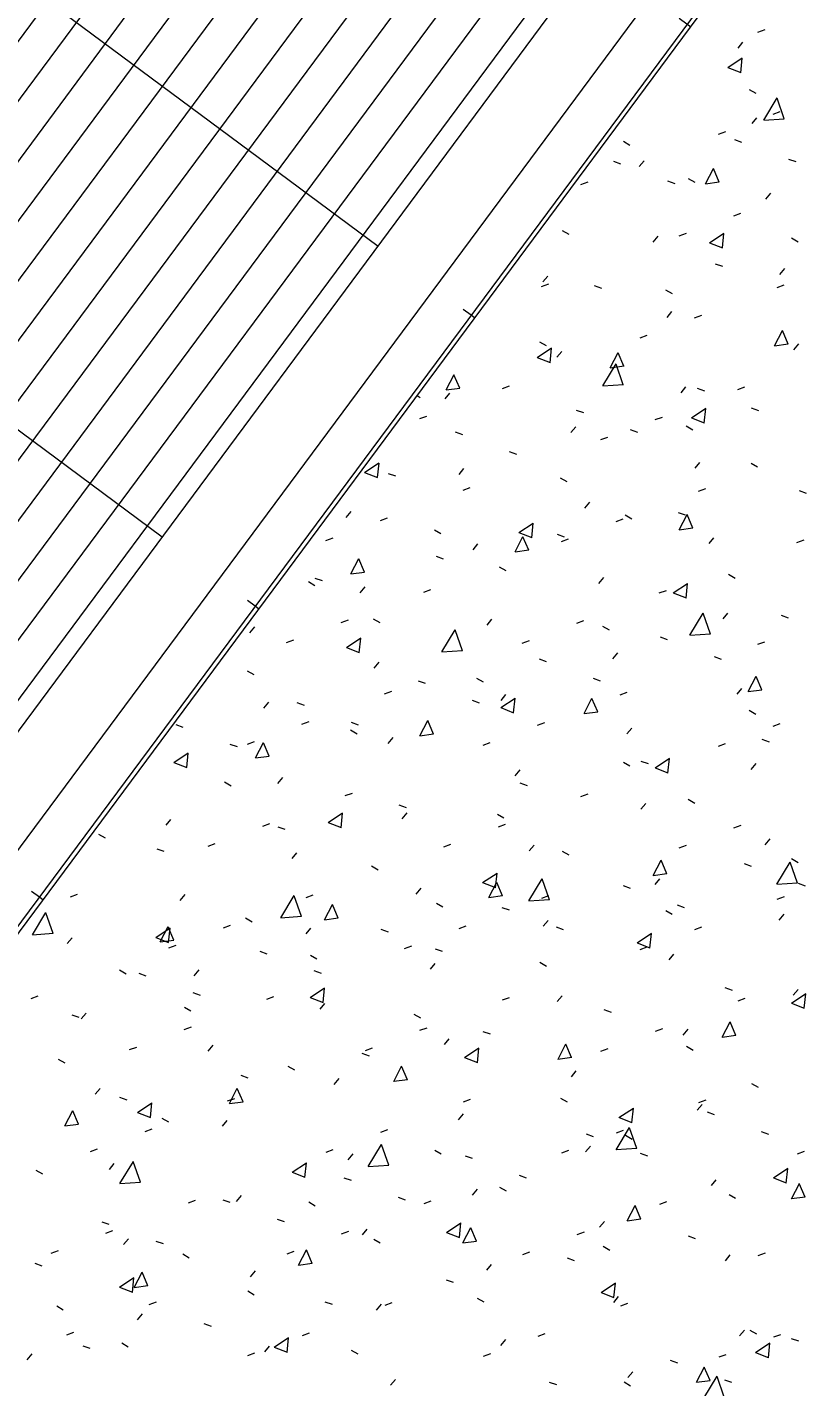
# Model space of a CAD drawing. Header units: centimetres. Extents: x -4512 to 25286, y -2765 to 13485.
# Drawn here: x 21274.1 to 21317.2, y 10900.6 to 10975.7 of the extents above; entities that cross this region are included whole.
import ezdxf

# ---------------------------------------------------------------- set-up
doc = ezdxf.new("R2010")
doc.units = ezdxf.units.CM
doc.linetypes.add('Grundgrenze', pattern=[0.9, 0.4, -0.1, 0.1, -0.1, 0.1, -0.1])
for name, color, linetype, lineweight in [('A-ANNO-DIMS', 7, 'Continuous', 5), ('A-ANNO-DIMS-50', 7, 'Continuous', 5), ('A-FLOR', 7, 'Continuous', 9), ('A-FLOR-PATT', 7, 'Continuous', 9), ('Q-SPCQ', 7, 'Continuous', 9)]:
    doc.layers.add(name, color=color, linetype=linetype, lineweight=lineweight)
doc.layers.add('C-PROP-LINE', color=96, linetype='Grundgrenze', lineweight=25, true_color=0x008000)
doc.styles.add('Arial Unicode MS_3', font='ARIALUNI.ttf', dxfattribs={"width": 0.8, "height": 9})
doc.dimstyles.new('M_1_100', dxfattribs={"dimscale": 30.48, "dimtxt": 9.052604, "dimasz": 0.098425, "dimexe": 0.246063, "dimexo": 0.0625, "dimgap": 0.032808, "dimtad": 1, "dimdec": 1, "dimrnd": 0.5, "dimdsep": 46, "dimtxsty": 'Arial Unicode MS_3', "dimblk1": 'OBLIQUE', "dimblk2": 'OBLIQUE', "dimsah": 1, "dimcen": 0.09, "dimazin": 0, "dimtfac": 1, "dimtdec": 4, "dimtix": 1, "dimtmove": 0, "dimatfit": 3, "dimfxl": 0.246063, "dimfxlon": 1, "dimtvp": 1, "dimtolj": 1, "dimtzin": 0, "dimlwd": 13, "dimlwe": 13, "dimarcsym": 2})

# ---------------------------------------------------------------- blocks, each defined once
blk = doc.blocks.new('HNP_M5_Solarpaneel_parametrisch ohne Füße - HNP_Solarpaneel_1134x1762-7903408-DD - FOK AF 300')
at = {"layer": 'Q-SPCQ', "lineweight": 5, "true_color": 0xe0e0e0}
h = blk.add_hatch(dxfattribs=at)
h.set_pattern_fill('FP_2', color=254, style=0, pattern_type=2)
h.set_pattern_definition([(180, (88.1, 113.27), (0, -0.3473), []), (270, (88.1, 113.27), (20, 1e-15), [])])
h.paths.add_polyline_path([(176.2, 113.4), (0, 113.4), (0.034, 113.14), (176.2, 113.14)])
h = blk.add_hatch(dxfattribs=at)
h.set_pattern_fill('FP_3', color=254, style=0, pattern_type=2)
h.set_pattern_definition([(0, (88.1, 56.44), (0, 1.97), []), (90, (88.1, 56.44), (-20, 1e-15), [])])
h.paths.add_polyline_path([(176.2, 113.14), (0, 113.14), (0, -0.26), (176.2, -0.26), (176.2, 112.602)])
h.paths.add_polyline_path([(175.654, 112.602), (175.654, 0.277), (0.546, 0.277), (0.592, 112.602), (175.124, 112.602)])
h.paths.add_polyline_path([(170.09, 106.753), (6.11, 106.753), (6.11, 5.387), (170.09, 5.387), (170.09, 102.111)])
at = {"layer": 'Q-SPCQ', "lineweight": 5}
for p, q in [((176.2, 113.4), (0, 113.4)), ((176.2, 113.4), (0, 113.4)), ((0, 113.14), (176.2, 113.14)), ((174.319, 110.65), (1.881, 110.65)), ((170.09, 106.753), (6.11, 106.753))]:
    blk.add_line(p, q, dxfattribs=at)
blk = doc.blocks.new('FP_53-DD - FOK AF 300')
at = {"layer": 'A-FLOR-PATT', "color": 8, "lineweight": 5, "true_color": 0x787878}
for p, q in [((34636.756, 10974.522), (34637.025, 10974.844)), ((34637.849, 10975.404), (34638.243, 10975.548)), ((34636.196, 10973.455), (34636.989, 10973.983)), ((34636.196, 10973.455), (34636.905, 10973.177)), ((34636.905, 10973.166), (34636.989, 10973.972)), ((34637.375, 10972.245), (34637.738, 10972.036)), ((34638.169, 10970.552), (34638.91, 10971.776)), ((34639.306, 10970.615), (34638.907, 10971.763)), ((34637.526, 10970.357), (34637.795, 10970.679)), ((34638.169, 10970.554), (34639.309, 10970.629)), ((34638.69, 10970.884), (34639.084, 10971.028)), ((34635.679, 10969.779), (34636.073, 10969.924)), ((34630.424, 10969.383), (34630.787, 10969.174)), ((34636.558, 10969.483), (34636.952, 10969.341)), ((34629.879, 10968.279), (34630.273, 10968.137)), ((34631.296, 10967.984), (34631.565, 10968.306)), ((34639.542, 10968.402), (34639.936, 10968.26)), ((34634.001, 10967.325), (34634.364, 10967.116)), ((34634.966, 10967.034), (34635.404, 10967.881)), ((34635.719, 10967.125), (34635.402, 10967.871)), ((34628.082, 10966.992), (34628.475, 10967.136)), ((34632.864, 10967.199), (34633.258, 10967.057)), ((34634.965, 10967.036), (34635.721, 10967.137)), ((34638.296, 10966.194), (34638.565, 10966.515)), ((34636.522, 10965.26), (34636.915, 10965.404)), ((34627.049, 10964.461), (34627.412, 10964.252)), ((34633.51, 10964.155), (34633.904, 10964.3)), ((34635.186, 10963.783), (34635.979, 10964.311)), ((34632.067, 10963.82), (34632.336, 10964.142)), ((34635.186, 10963.783), (34635.895, 10963.505)), ((34635.895, 10963.493), (34635.979, 10964.299)), ((34639.702, 10964.045), (34640.065, 10963.836)), ((34635.499, 10962.625), (34635.893, 10962.483)), ((34639.067, 10962.031), (34639.335, 10962.353)), ((34625.912, 10961.367), (34626.306, 10961.512)), ((34625.983, 10961.621), (34626.252, 10961.943)), ((34628.82, 10961.421), (34629.214, 10961.278)), ((34638.909, 10961.308), (34639.302, 10961.452)), ((34632.752, 10961.183), (34633.115, 10960.974)), ((34632.838, 10959.658), (34633.106, 10959.98)), ((34634.353, 10959.637), (34634.747, 10959.782)), ((34625.8, 10958.319), (34626.163, 10958.11)), ((34631.342, 10958.532), (34631.735, 10958.677)), ((34638.768, 10958.091), (34639.206, 10958.937)), ((34639.521, 10958.182), (34639.204, 10958.927)), ((34625.664, 10957.445), (34626.458, 10957.974)), ((34626.374, 10957.156), (34626.458, 10957.962)), ((34626.754, 10957.459), (34627.023, 10957.781)), ((34629.704, 10956.875), (34630.143, 10957.722)), ((34630.458, 10956.966), (34630.141, 10957.712)), ((34638.767, 10958.093), (34639.522, 10958.194)), ((34639.838, 10957.869), (34640.107, 10958.191)), ((34625.664, 10957.446), (34626.374, 10957.168)), ((34629.282, 10955.872), (34630.023, 10957.095)), ((34629.704, 10956.877), (34630.459, 10956.978)), ((34630.419, 10955.936), (34630.019, 10957.082)), ((34620.638, 10955.655), (34621.077, 10956.502)), ((34621.391, 10955.747), (34621.074, 10956.492)), ((34619.037, 10955.343), (34619.21, 10955.243)), ((34620.583, 10955.155), (34620.852, 10955.477)), ((34620.638, 10955.657), (34621.393, 10955.759)), ((34623.743, 10955.743), (34624.137, 10955.888)), ((34629.282, 10955.873), (34630.422, 10955.95)), ((34633.609, 10955.496), (34633.878, 10955.818)), ((34634.501, 10955.747), (34634.895, 10955.605)), ((34636.741, 10955.686), (34637.135, 10955.831)), ((34627.821, 10954.542), (34628.215, 10954.4)), ((34634.179, 10954.114), (34634.972, 10954.642)), ((34634.889, 10953.825), (34634.973, 10954.631)), ((34637.486, 10954.668), (34637.88, 10954.526)), ((34619.185, 10954.069), (34619.579, 10954.214)), ((34632.186, 10954.015), (34632.579, 10954.16)), ((34634.179, 10954.114), (34634.889, 10953.837)), ((34621.14, 10953.335), (34621.535, 10953.192)), ((34627.526, 10953.297), (34627.795, 10953.619)), ((34629.174, 10952.91), (34629.568, 10953.055)), ((34630.807, 10953.464), (34631.201, 10953.321)), ((34633.893, 10953.67), (34634.257, 10953.461)), ((34616.139, 10951.104), (34616.933, 10951.633)), ((34616.85, 10950.815), (34616.934, 10951.621)), ((34624.127, 10952.257), (34624.521, 10952.115)), ((34634.382, 10951.336), (34634.65, 10951.657)), ((34637.472, 10951.614), (34637.835, 10951.405)), ((34616.139, 10951.104), (34616.849, 10950.827)), ((34617.445, 10951.048), (34617.839, 10950.906)), ((34621.355, 10950.994), (34621.624, 10951.316)), ((34626.942, 10950.806), (34627.305, 10950.598)), ((34621.575, 10950.121), (34621.968, 10950.265)), ((34634.575, 10950.066), (34634.968, 10950.21)), ((34640.123, 10950.097), (34640.517, 10949.954)), ((34628.298, 10949.137), (34628.567, 10949.459)), ((34615.122, 10948.616), (34615.391, 10948.938)), ((34617.016, 10948.446), (34617.41, 10948.591)), ((34630.019, 10948.395), (34630.412, 10948.539)), ((34630.521, 10948.752), (34630.885, 10948.543)), ((34633.444, 10948.893), (34633.839, 10948.751)), ((34633.51, 10947.937), (34633.948, 10948.783)), ((34634.263, 10948.028), (34633.946, 10948.773)), ((34619.989, 10947.94), (34620.352, 10947.732)), ((34624.658, 10947.778), (34625.452, 10948.306)), ((34625.368, 10947.489), (34625.452, 10948.295)), ((34633.51, 10947.938), (34634.265, 10948.04)), ((34614.003, 10947.339), (34614.397, 10947.483)), ((34622.128, 10946.834), (34622.397, 10947.156)), ((34624.444, 10946.718), (34624.883, 10947.564)), ((34624.658, 10947.778), (34625.368, 10947.501)), ((34625.198, 10946.809), (34624.88, 10947.554)), ((34626.765, 10947.687), (34627.159, 10947.545)), ((34627.007, 10947.289), (34627.401, 10947.434)), ((34635.155, 10947.176), (34635.423, 10947.498)), ((34640.005, 10947.232), (34640.398, 10947.376)), ((34615.376, 10945.495), (34615.814, 10946.342)), ((34616.129, 10945.587), (34615.812, 10946.331)), ((34620.083, 10946.479), (34620.478, 10946.337)), ((34624.444, 10946.72), (34625.2, 10946.821)), ((34615.375, 10945.497), (34616.131, 10945.599)), ((34623.569, 10945.887), (34623.933, 10945.679)), ((34613.034, 10945.072), (34613.397, 10944.863)), ((34613.4, 10945.269), (34613.794, 10945.127)), ((34629.071, 10944.978), (34629.34, 10945.299)), ((34633.175, 10944.45), (34633.969, 10944.978)), ((34633.885, 10944.161), (34633.969, 10944.966)), ((34636.226, 10945.477), (34636.59, 10945.268)), ((34615.895, 10944.456), (34616.164, 10944.778)), ((34619.407, 10944.499), (34619.801, 10944.643)), ((34632.409, 10944.447), (34632.802, 10944.591)), ((34633.175, 10944.45), (34633.885, 10944.173)), ((34634.087, 10942.116), (34634.827, 10943.338)), ((34635.225, 10942.179), (34634.824, 10943.325)), ((34635.928, 10943.017), (34636.197, 10943.339)), ((34609.807, 10942.252), (34610.076, 10942.574)), ((34614.848, 10942.824), (34615.242, 10942.968)), ((34616.615, 10943.02), (34616.979, 10942.812)), ((34622.901, 10942.675), (34623.17, 10942.997)), ((34627.853, 10942.775), (34628.246, 10942.919)), ((34629.276, 10942.614), (34629.639, 10942.406)), ((34639.128, 10943.224), (34639.522, 10943.081)), ((34611.835, 10941.716), (34612.229, 10941.861)), ((34615.134, 10941.438), (34615.928, 10941.966)), ((34615.845, 10941.149), (34615.928, 10941.955)), ((34620.397, 10941.195), (34621.137, 10942.418)), ((34621.535, 10941.259), (34621.134, 10942.405)), ((34624.84, 10941.669), (34625.234, 10941.814)), ((34632.449, 10942.019), (34632.844, 10941.877)), ((34634.087, 10942.117), (34635.228, 10942.194)), ((34615.134, 10941.438), (34615.844, 10941.161)), ((34620.396, 10941.196), (34621.537, 10941.273)), ((34629.845, 10940.819), (34630.114, 10941.141)), ((34637.84, 10941.614), (34638.234, 10941.758)), ((34616.669, 10940.297), (34616.938, 10940.619)), ((34625.769, 10940.813), (34626.164, 10940.671)), ((34635.436, 10940.942), (34635.83, 10940.799)), ((34609.66, 10940.15), (34610.023, 10939.942)), ((34619.087, 10939.604), (34619.482, 10939.462)), ((34622.323, 10939.749), (34622.687, 10939.541)), ((34628.756, 10939.736), (34629.151, 10939.594)), ((34637.319, 10939.002), (34637.757, 10939.848)), ((34638.072, 10939.093), (34637.754, 10939.838)), ((34617.24, 10938.878), (34617.634, 10939.022)), ((34623.675, 10938.517), (34623.944, 10938.838)), ((34630.244, 10938.828), (34630.637, 10938.972)), ((34636.702, 10938.859), (34636.971, 10939.181)), ((34637.318, 10939.004), (34638.074, 10939.105)), ((34610.581, 10938.093), (34610.85, 10938.415)), ((34612.404, 10938.393), (34612.798, 10938.251)), ((34622.075, 10938.528), (34622.47, 10938.386)), ((34623.655, 10938.115), (34624.449, 10938.643)), ((34623.655, 10938.115), (34624.365, 10937.838)), ((34624.365, 10937.826), (34624.449, 10938.631)), ((34628.254, 10937.785), (34628.692, 10938.63)), ((34629.007, 10937.876), (34628.69, 10938.62)), ((34612.681, 10937.202), (34613.075, 10937.347)), ((34615.392, 10937.318), (34615.787, 10937.176)), ((34619.186, 10936.563), (34619.624, 10937.409)), ((34619.94, 10936.654), (34619.622, 10937.399)), ((34625.687, 10937.156), (34626.081, 10937.3)), ((34628.254, 10937.786), (34629.009, 10937.888)), ((34637.372, 10937.97), (34637.736, 10937.761)), ((34605.718, 10937.18), (34606.113, 10937.038)), ((34615.369, 10936.882), (34615.733, 10936.674)), ((34619.186, 10936.564), (34619.941, 10936.666)), ((34630.62, 10936.661), (34630.888, 10936.983)), ((34638.687, 10937.101), (34639.081, 10937.245)), ((34608.708, 10936.106), (34609.102, 10935.964)), ((34609.667, 10936.094), (34610.061, 10936.239)), ((34610.115, 10935.337), (34610.553, 10936.183)), ((34610.869, 10935.429), (34610.551, 10936.173)), ((34617.443, 10936.139), (34617.712, 10936.461)), ((34622.675, 10936.05), (34623.068, 10936.194)), ((34635.676, 10935.997), (34636.07, 10936.142)), ((34638.075, 10936.374), (34638.47, 10936.232)), ((34605.607, 10935.093), (34606.401, 10935.622)), ((34605.607, 10935.093), (34606.318, 10934.817)), ((34606.318, 10934.805), (34606.401, 10935.611)), ((34610.115, 10935.338), (34610.871, 10935.441)), ((34630.422, 10935.108), (34630.786, 10934.9)), ((34631.396, 10935.169), (34631.791, 10935.027)), ((34632.175, 10934.79), (34632.968, 10935.318)), ((34632.885, 10934.501), (34632.968, 10935.306)), ((34624.45, 10934.359), (34624.719, 10934.681)), ((34632.175, 10934.79), (34632.885, 10934.513)), ((34637.477, 10934.702), (34637.746, 10935.024)), ((34608.413, 10934.012), (34608.777, 10933.804)), ((34611.356, 10933.935), (34611.625, 10934.257)), ((34624.716, 10933.962), (34625.11, 10933.82)), ((34615.074, 10933.258), (34615.468, 10933.402)), ((34628.079, 10933.21), (34628.473, 10933.355)), ((34631.395, 10932.505), (34631.664, 10932.826)), ((34634.003, 10933.055), (34634.367, 10932.847)), ((34614.132, 10931.775), (34614.926, 10932.304)), ((34614.843, 10931.487), (34614.926, 10932.292)), ((34618.033, 10932.753), (34618.428, 10932.611)), ((34618.218, 10931.982), (34618.487, 10932.304)), ((34623.47, 10932.244), (34623.834, 10932.035)), ((34605.182, 10931.627), (34605.451, 10931.949)), ((34610.514, 10931.582), (34610.908, 10931.727)), ((34611.349, 10931.541), (34611.744, 10931.399)), ((34614.132, 10931.776), (34614.842, 10931.499)), ((34623.522, 10931.538), (34623.916, 10931.682)), ((34636.524, 10931.486), (34636.918, 10931.63)), ((34601.456, 10931.14), (34601.82, 10930.932)), ((34607.5, 10930.474), (34607.894, 10930.618)), ((34620.51, 10930.431), (34620.903, 10930.576)), ((34625.226, 10930.203), (34625.494, 10930.525)), ((34633.513, 10930.381), (34633.907, 10930.526)), ((34638.253, 10930.546), (34638.522, 10930.867)), ((34604.663, 10930.327), (34605.058, 10930.185)), ((34612.131, 10929.779), (34612.4, 10930.101)), ((34627.052, 10930.192), (34627.416, 10929.984)), ((34639.71, 10929.783), (34640.074, 10929.575)), ((34616.517, 10929.377), (34616.881, 10929.169)), ((34632.067, 10928.855), (34632.504, 10929.701)), ((34632.82, 10928.947), (34632.502, 10929.691)), ((34637.084, 10929.505), (34637.478, 10929.363)), ((34638.9, 10928.37), (34639.639, 10929.591)), ((34640.038, 10928.433), (34639.636, 10929.578)), ((34622.655, 10928.456), (34623.449, 10928.984)), ((34622.655, 10928.456), (34623.365, 10928.179)), ((34622.999, 10927.634), (34623.437, 10928.48)), ((34623.366, 10928.168), (34623.449, 10928.972)), ((34623.753, 10927.726), (34623.435, 10928.47)), ((34625.21, 10927.449), (34625.95, 10928.671)), ((34626.348, 10927.513), (34625.947, 10928.658)), ((34630.404, 10928.299), (34630.799, 10928.157)), ((34632.066, 10928.857), (34632.822, 10928.959)), ((34632.171, 10928.349), (34632.439, 10928.67)), ((34638.9, 10928.371), (34640.04, 10928.447)), ((34640.071, 10928.428), (34640.465, 10928.286)), ((34599.895, 10927.676), (34600.289, 10927.821)), ((34605.957, 10927.471), (34606.226, 10927.793)), ((34611.513, 10926.52), (34612.253, 10927.743)), ((34612.652, 10926.585), (34612.25, 10927.73)), ((34612.908, 10927.639), (34613.302, 10927.783)), ((34618.994, 10927.826), (34619.263, 10928.148)), ((34622.999, 10927.636), (34623.755, 10927.738)), ((34625.21, 10927.451), (34626.351, 10927.528)), ((34625.915, 10927.594), (34626.309, 10927.738)), ((34638.917, 10927.541), (34639.31, 10927.685)), ((34597.809, 10925.581), (34598.55, 10926.805)), ((34598.949, 10925.647), (34598.547, 10926.792)), ((34613.929, 10926.409), (34614.367, 10927.255)), ((34614.683, 10926.502), (34614.365, 10927.245)), ((34620.1, 10927.327), (34620.464, 10927.119)), ((34623.723, 10927.092), (34624.118, 10926.95)), ((34632.761, 10926.923), (34633.125, 10926.714)), ((34633.392, 10927.223), (34633.786, 10927.081)), ((34604.856, 10925.18), (34605.294, 10926.027)), ((34608.348, 10925.962), (34608.742, 10926.107)), ((34609.561, 10926.508), (34609.925, 10926.3)), ((34611.513, 10926.521), (34612.654, 10926.599)), ((34613.929, 10926.411), (34614.685, 10926.513)), ((34621.358, 10925.921), (34621.752, 10926.065)), ((34626.002, 10926.047), (34626.27, 10926.369)), ((34639.029, 10926.391), (34639.298, 10926.712)), ((34597.809, 10925.583), (34598.951, 10925.661)), ((34599.721, 10925.088), (34599.99, 10925.41)), ((34604.606, 10925.432), (34605.4, 10925.961)), ((34604.606, 10925.432), (34605.316, 10925.156)), ((34604.855, 10925.182), (34605.612, 10925.285)), ((34605.61, 10925.273), (34605.292, 10926.017)), ((34605.317, 10925.144), (34605.4, 10925.949)), ((34612.907, 10925.623), (34613.176, 10925.945)), ((34617.04, 10925.882), (34617.435, 10925.74)), ((34626.711, 10926.016), (34627.106, 10925.874)), ((34631.177, 10925.134), (34631.97, 10925.662)), ((34631.887, 10924.846), (34631.97, 10925.65)), ((34634.362, 10925.871), (34634.755, 10926.015)), ((34605.334, 10924.854), (34605.728, 10924.999)), ((34610.356, 10924.669), (34610.75, 10924.528)), ((34618.345, 10924.814), (34618.739, 10924.959)), ((34620.029, 10924.807), (34620.424, 10924.665)), ((34631.177, 10925.134), (34631.887, 10924.857)), ((34631.351, 10924.766), (34631.744, 10924.911)), ((34613.145, 10924.459), (34613.509, 10924.251)), ((34619.77, 10923.671), (34620.039, 10923.993)), ((34625.81, 10924.06), (34626.174, 10923.851)), ((34632.947, 10924.194), (34633.216, 10924.515)), ((34602.604, 10923.636), (34602.968, 10923.429)), ((34603.669, 10923.455), (34604.064, 10923.313)), ((34606.733, 10923.315), (34607.002, 10923.637)), ((34613.345, 10923.596), (34613.74, 10923.454)), ((34606.66, 10922.382), (34607.055, 10922.241)), ((34613.133, 10922.117), (34613.926, 10922.646)), ((34613.844, 10921.83), (34613.927, 10922.634)), ((34636.034, 10922.659), (34636.428, 10922.517)), ((34639.697, 10921.81), (34640.49, 10922.337)), ((34639.806, 10922.236), (34640.075, 10922.558)), ((34640.408, 10921.522), (34640.49, 10922.326)), ((34597.728, 10922.055), (34598.122, 10922.2)), ((34606.189, 10921.589), (34606.553, 10921.381)), ((34610.743, 10922.02), (34611.137, 10922.165)), ((34613.133, 10922.117), (34613.843, 10921.841)), ((34613.684, 10921.468), (34613.952, 10921.79)), ((34623.752, 10921.978), (34624.146, 10922.122)), ((34626.778, 10921.893), (34627.047, 10922.214)), ((34636.755, 10921.928), (34637.149, 10922.072)), ((34639.697, 10921.81), (34640.407, 10921.533)), ((34599.973, 10921.166), (34600.368, 10921.025)), ((34600.497, 10920.933), (34600.766, 10921.255)), ((34618.857, 10921.194), (34619.221, 10920.986)), ((34629.354, 10921.453), (34629.748, 10921.311)), ((34635.882, 10919.93), (34636.319, 10920.775)), ((34606.183, 10920.344), (34606.577, 10920.489)), ((34619.195, 10920.304), (34619.588, 10920.449)), ((34622.672, 10920.245), (34623.067, 10920.103)), ((34632.2, 10920.257), (34632.594, 10920.401)), ((34633.724, 10920.04), (34633.993, 10920.361)), ((34635.882, 10919.932), (34636.637, 10920.033)), ((34636.635, 10920.022), (34636.317, 10920.765)), ((34603.169, 10919.235), (34603.563, 10919.38)), ((34607.51, 10919.161), (34607.779, 10919.483)), ((34616.182, 10919.197), (34616.575, 10919.342)), ((34620.547, 10919.517), (34620.816, 10919.838)), ((34621.658, 10918.801), (34622.452, 10919.329)), ((34622.369, 10918.513), (34622.452, 10919.317)), ((34626.816, 10918.71), (34627.253, 10919.556)), ((34627.569, 10918.802), (34627.251, 10919.546)), ((34629.189, 10919.152), (34629.582, 10919.297)), ((34633.912, 10919.422), (34634.276, 10919.214)), ((34599.231, 10918.717), (34599.595, 10918.509)), ((34615.989, 10919.034), (34616.384, 10918.892)), ((34621.658, 10918.801), (34622.369, 10918.524)), ((34626.815, 10918.712), (34627.571, 10918.814)), ((34609.304, 10917.821), (34609.699, 10917.679)), ((34611.903, 10918.326), (34612.267, 10918.118)), ((34617.746, 10917.486), (34618.184, 10918.332)), ((34618.5, 10917.578), (34618.182, 10918.322)), ((34627.556, 10917.739), (34627.824, 10918.06)), ((34601.274, 10916.779), (34601.543, 10917.1)), ((34608.674, 10916.258), (34609.112, 10917.104)), ((34609.428, 10916.351), (34609.109, 10917.094)), ((34614.461, 10917.314), (34614.73, 10917.636)), ((34617.746, 10917.488), (34618.502, 10917.59)), ((34637.495, 10917.372), (34637.858, 10917.164)), ((34602.617, 10916.606), (34603.012, 10916.464)), ((34603.607, 10915.775), (34604.401, 10916.304)), ((34604.318, 10915.488), (34604.401, 10916.292)), ((34608.579, 10916.403), (34608.973, 10916.548)), ((34608.673, 10916.26), (34609.429, 10916.363)), ((34621.59, 10916.363), (34621.983, 10916.508)), ((34626.962, 10916.56), (34627.326, 10916.352)), ((34634.595, 10916.315), (34634.988, 10916.459)), ((34599.598, 10915.026), (34600.036, 10915.872)), ((34600.352, 10915.119), (34600.034, 10915.862)), ((34603.607, 10915.775), (34604.318, 10915.499)), ((34621.325, 10915.363), (34621.593, 10915.685)), ((34630.182, 10915.482), (34630.976, 10916.01)), ((34630.893, 10915.194), (34630.976, 10915.998)), ((34634.502, 10915.886), (34634.771, 10916.208)), ((34635.045, 10915.794), (34635.44, 10915.652)), ((34599.598, 10915.028), (34600.354, 10915.131)), ((34604.019, 10914.726), (34604.413, 10914.871)), ((34604.946, 10915.456), (34605.31, 10915.248)), ((34608.288, 10915.007), (34608.556, 10915.329)), ((34617.032, 10914.689), (34617.426, 10914.834)), ((34630.031, 10913.714), (34630.77, 10914.935)), ((34630.039, 10914.644), (34630.433, 10914.789)), ((34630.183, 10915.482), (34630.893, 10915.206)), ((34631.169, 10913.778), (34630.767, 10914.922)), ((34628.365, 10914.587), (34628.759, 10914.445)), ((34630.545, 10914.511), (34630.909, 10914.303)), ((34638.033, 10914.718), (34638.428, 10914.576)), ((34601.004, 10913.617), (34601.398, 10913.762)), ((34614.019, 10913.582), (34614.412, 10913.727)), ((34615.239, 10913.161), (34615.507, 10913.483)), ((34616.335, 10912.785), (34617.074, 10914.007)), ((34617.473, 10912.85), (34617.071, 10913.994)), ((34620.009, 10913.695), (34620.373, 10913.487)), ((34621.683, 10913.378), (34622.077, 10913.237)), ((34627.027, 10913.539), (34627.421, 10913.684)), ((34628.334, 10913.586), (34628.602, 10913.907)), ((34630.031, 10913.715), (34631.172, 10913.792)), ((34631.354, 10913.513), (34631.748, 10913.371)), ((34640.03, 10913.488), (34640.424, 10913.633)), ((34597.988, 10912.583), (34598.352, 10912.375)), ((34602.052, 10912.625), (34602.321, 10912.947)), ((34602.632, 10911.848), (34603.372, 10913.07)), ((34603.771, 10911.913), (34603.369, 10913.057)), ((34612.137, 10912.463), (34612.93, 10912.992)), ((34612.848, 10912.176), (34612.931, 10912.98)), ((34616.334, 10912.787), (34617.476, 10912.864)), ((34638.705, 10912.162), (34639.498, 10912.689)), ((34639.416, 10911.873), (34639.498, 10912.677)), ((34602.631, 10911.849), (34603.774, 10911.928)), ((34612.137, 10912.463), (34612.847, 10912.187)), ((34614.999, 10912.167), (34615.394, 10912.025)), ((34624.672, 10912.304), (34625.067, 10912.163)), ((34635.281, 10911.734), (34635.549, 10912.055)), ((34638.705, 10912.162), (34639.415, 10911.885)), ((34639.701, 10911.009), (34640.138, 10911.854)), ((34640.454, 10911.101), (34640.136, 10911.844)), ((34609.066, 10910.854), (34609.335, 10911.176)), ((34617.989, 10911.094), (34618.384, 10910.952)), ((34622.103, 10911.211), (34622.372, 10911.532)), ((34623.594, 10911.647), (34623.958, 10911.439)), ((34636.256, 10911.244), (34636.62, 10911.036)), ((34639.7, 10911.011), (34640.456, 10911.112)), ((34606.415, 10910.787), (34606.809, 10910.932)), ((34608.314, 10910.953), (34608.708, 10910.812)), ((34613.055, 10910.828), (34613.419, 10910.62)), ((34619.428, 10910.749), (34619.822, 10910.894)), ((34630.635, 10909.79), (34631.072, 10910.635)), ((34631.388, 10909.882), (34631.07, 10910.625)), ((34632.435, 10910.704), (34632.828, 10910.848)), ((34601.626, 10909.738), (34602.021, 10909.596)), ((34611.304, 10909.881), (34611.699, 10909.74)), ((34620.665, 10909.15), (34621.458, 10909.678)), ((34621.375, 10908.862), (34621.458, 10909.666)), ((34629.113, 10909.434), (34629.381, 10909.755)), ((34630.635, 10909.792), (34631.39, 10909.894)), ((34601.855, 10909.109), (34602.249, 10909.254)), ((34602.83, 10908.473), (34603.099, 10908.795)), ((34614.87, 10909.075), (34615.263, 10909.219)), ((34616.017, 10909.009), (34616.286, 10909.33)), ((34616.641, 10908.781), (34617.005, 10908.573)), ((34620.665, 10909.15), (34621.375, 10908.874)), ((34621.566, 10908.567), (34622.004, 10909.413)), ((34622.32, 10908.659), (34622.002, 10909.402)), ((34627.879, 10909.032), (34628.272, 10909.177)), ((34633.998, 10908.952), (34634.393, 10908.811)), ((34598.84, 10908), (34599.234, 10908.145)), ((34604.618, 10908.667), (34605.013, 10908.525)), ((34611.856, 10907.967), (34612.25, 10908.112)), ((34612.495, 10907.34), (34612.932, 10908.186)), ((34613.248, 10907.433), (34612.93, 10908.176)), ((34621.566, 10908.569), (34622.322, 10908.671)), ((34624.867, 10907.927), (34625.261, 10908.071)), ((34629.306, 10908.383), (34629.67, 10908.175)), ((34637.872, 10907.879), (34638.265, 10908.023)), ((34597.93, 10907.45), (34598.325, 10907.308)), ((34606.099, 10907.958), (34606.463, 10907.75)), ((34612.494, 10907.342), (34613.25, 10907.444)), ((34622.882, 10907.059), (34623.151, 10907.38)), ((34627.318, 10907.745), (34627.712, 10907.603)), ((34636.06, 10907.583), (34636.328, 10907.904)), ((34602.612, 10906.122), (34603.406, 10906.65)), ((34603.323, 10905.835), (34603.406, 10906.639)), ((34603.42, 10906.109), (34603.858, 10906.955)), ((34604.174, 10906.202), (34603.855, 10906.945)), ((34609.845, 10906.702), (34610.113, 10907.024)), ((34620.635, 10906.535), (34621.03, 10906.394)), ((34602.612, 10906.122), (34603.323, 10905.846)), ((34603.419, 10906.111), (34604.176, 10906.214)), ((34609.686, 10905.913), (34610.05, 10905.705)), ((34629.191, 10905.834), (34629.984, 10906.362)), ((34629.191, 10905.834), (34629.901, 10905.558)), ((34629.902, 10905.546), (34629.984, 10906.35)), ((34599.142, 10905.086), (34599.506, 10904.878)), ((34604.252, 10905.171), (34604.646, 10905.316)), ((34613.951, 10905.323), (34614.345, 10905.182)), ((34616.796, 10904.857), (34617.065, 10905.179)), ((34617.267, 10905.136), (34617.661, 10905.281)), ((34622.355, 10905.519), (34622.719, 10905.311)), ((34629.892, 10905.283), (34630.16, 10905.604)), ((34630.276, 10905.093), (34630.669, 10905.237)), ((34603.609, 10904.321), (34603.878, 10904.643)), ((34599.692, 10903.493), (34600.086, 10903.638)), ((34607.265, 10904.109), (34607.66, 10903.968)), ((34612.708, 10903.461), (34613.102, 10903.606)), ((34625.719, 10903.421), (34626.113, 10903.566)), ((34636.84, 10903.432), (34637.108, 10903.753)), ((34637.412, 10903.75), (34637.775, 10903.542)), ((34638.724, 10903.373), (34639.118, 10903.518)), ((34600.577, 10902.893), (34600.972, 10902.752)), ((34602.729, 10903.042), (34603.093, 10902.834)), ((34610.624, 10902.551), (34610.893, 10902.873)), ((34611.144, 10902.813), (34611.937, 10903.342)), ((34611.144, 10902.814), (34611.855, 10902.538)), ((34611.855, 10902.526), (34611.937, 10903.33)), ((34623.662, 10902.908), (34623.93, 10903.23)), ((34637.716, 10902.517), (34638.509, 10903.044)), ((34638.427, 10902.229), (34638.509, 10903.032)), ((34639.692, 10903.297), (34640.087, 10903.155)), ((34597.519, 10902.113), (34597.788, 10902.435)), ((34609.695, 10902.354), (34610.088, 10902.498)), ((34615.402, 10902.653), (34615.766, 10902.445)), ((34622.707, 10902.316), (34623.101, 10902.46)), ((34633.013, 10902.091), (34633.407, 10901.949)), ((34635.714, 10902.27), (34636.107, 10902.414)), ((34637.716, 10902.517), (34638.426, 10902.24)), ((34630.672, 10901.133), (34630.94, 10901.454)), ((34634.458, 10900.875), (34634.895, 10901.719)), ((34635.211, 10900.966), (34634.892, 10901.709)), ((34617.576, 10900.707), (34617.845, 10901.028)), ((34626.331, 10900.883), (34626.726, 10900.742)), ((34630.462, 10900.889), (34630.826, 10900.681)), ((34634.457, 10900.876), (34635.213, 10900.978)), ((34634.859, 10899.989), (34635.597, 10901.209)), ((34635.997, 10900.052), (34635.594, 10901.196)), ((34636.002, 10901.017), (34636.397, 10900.875))]:
    blk.add_line(p, q, dxfattribs=at)
blk = doc.blocks.new('Family - ___-3356438-DD - FOK AF 300')
at = {"layer": 'C-PROP-LINE', "color": 1, "true_color": 0xff0000}
blk.add_arc((31751.085, 12946.577), 4399.161, 307.081801, 334.045003, dxfattribs=at)
blk = doc.blocks.new('Family - ___-4252337-DD - FOK AF 300')
at = {"layer": 'C-PROP-LINE', "color": 5, "lineweight": 35, "true_color": 0x0000ff}
blk.add_arc((31751.085, 12946.577), 4399.161, 307.081801, 334.045003, dxfattribs=at)
blk = doc.blocks.new('DIMBLOCK27-DD - FOK AF 300')
at = {"layer": 'A-ANNO-DIMS-50', "lineweight": 13}
for p, q in [((23387.219, 12863.386), (23381.196, 12867.855)), ((23387.219, 12863.386), (23386.908, 12865.485)), ((21152.443, 9850.934), (23387.219, 12863.386)), ((23387.219, 12863.386), (23387.53, 12861.288)), ((23387.219, 12863.386), (23393.243, 12858.918)), ((21152.443, 9850.934), (21146.419, 9855.402)), ((21152.443, 9850.934), (21152.132, 9853.032)), ((21152.443, 9850.934), (21152.754, 9848.835)), ((21152.443, 9850.934), (21158.466, 9846.465))]:
    blk.add_line(p, q, dxfattribs=at)
at = {"layer": 'A-ANNO-DIMS-50', "color": 0, "lineweight": 13, "insert": (22252.254, 11354.753), "char_height": 9, "width": 29.77301, "attachment_point": 1, "rotation": 53.43027, "line_spacing_factor": 1.117605, "style": 'Arial Unicode MS_3'}
blk.add_mtext('3.751', dxfattribs=at)
blk = doc.blocks.new('_Oblique')
at = {"color": 0, "linetype": 'ByBlock', "lineweight": -2}
blk.add_line((-0.5, -0.5), (0.5, 0.5), dxfattribs=at)
blk = doc.blocks.new('DIMBLOCK54-DD - FOK AF 300')
at = {"layer": 'A-ANNO-DIMS-50', "lineweight": 13}
for p, q in [((20425.353, 11705.913), (20429.821, 11711.937)), ((20425.353, 11705.913), (20420.884, 11699.89)), ((20425.353, 11705.913), (20423.254, 11705.602)), ((20425.353, 11705.913), (20427.451, 11706.224)), ((21496.731, 10911.115), (20425.353, 11705.913)), ((21496.731, 10911.115), (21501.2, 10917.139)), ((21496.731, 10911.115), (21492.263, 10905.092)), ((21496.731, 10911.115), (21494.633, 10910.804)), ((21496.731, 10911.115), (21498.83, 10911.426))]:
    blk.add_line(p, q, dxfattribs=at)
at = {"layer": 'A-ANNO-DIMS-50', "color": 0, "lineweight": 13, "insert": (20958.635, 11326.091), "char_height": 9, "width": 29.77301, "attachment_point": 1, "rotation": 323.43027, "line_spacing_factor": 1.117605, "style": 'Arial Unicode MS_3'}
blk.add_mtext('1.334', dxfattribs=at)

msp = doc.modelspace()

# ---------------------------------------------------------------- block references
at = {"layer": 'A-FLOR', "color": 254, "lineweight": 5, "true_color": 0xcfcfcf}
msp.add_blockref('FP_53-DD - FOK AF 300', (-13323.377, 0), dxfattribs=at)
at = {"layer": 'C-PROP-LINE', "color": 5, "lineweight": 35, "true_color": 0x0000ff}
msp.add_blockref('Family - ___-4252337-DD - FOK AF 300', (-13323.377, 0), dxfattribs=at)
at = {"layer": 'C-PROP-LINE', "color": 1, "true_color": 0xff0000}
msp.add_blockref('Family - ___-3356438-DD - FOK AF 300', (-13323.377, 0), dxfattribs=at)
at = {"layer": 'Q-SPCQ', "rotation": 233.4302660668834}
msp.add_blockref('HNP_M5_Solarpaneel_parametrisch ohne Füße - HNP_Solarpaneel_1134x1762-7903408-DD - FOK AF 300', (21274.816, 11117.577), dxfattribs=at)

# ---------------------------------------------------------------- dimensions: what is measured, and where the dimension line sits
at = {"layer": 'A-ANNO-DIMS', "lineweight": 13}
for base, p1, p2, angle, override, picture, middle in [((23387.219, 12863.386), (21146.419, 9855.402), (23381.196, 12867.855), 53.43027, {"dimpost": '<>', "dimfxl": 3750.879752}, 'DIMBLOCK27-DD - FOK AF 300', (22265.335, 11360.496)), ((20425.353, 11705.913), (21492.263, 10905.092), (20420.884, 11699.89), 323.43027, {"dimpost": '<>', "dimfxl": 1334}, 'DIMBLOCK54-DD - FOK AF 300', (20964.378, 11313.01))]:
    dim = msp.add_linear_dim(base=base, p1=p1, p2=p2, angle=angle, dimstyle='M_1_100', override=override, dxfattribs=at)
    dim.commit()
    dim.dimension.update_dxf_attribs({"geometry": picture, "text_midpoint": middle})

doc.saveas('drawing.dxf')
